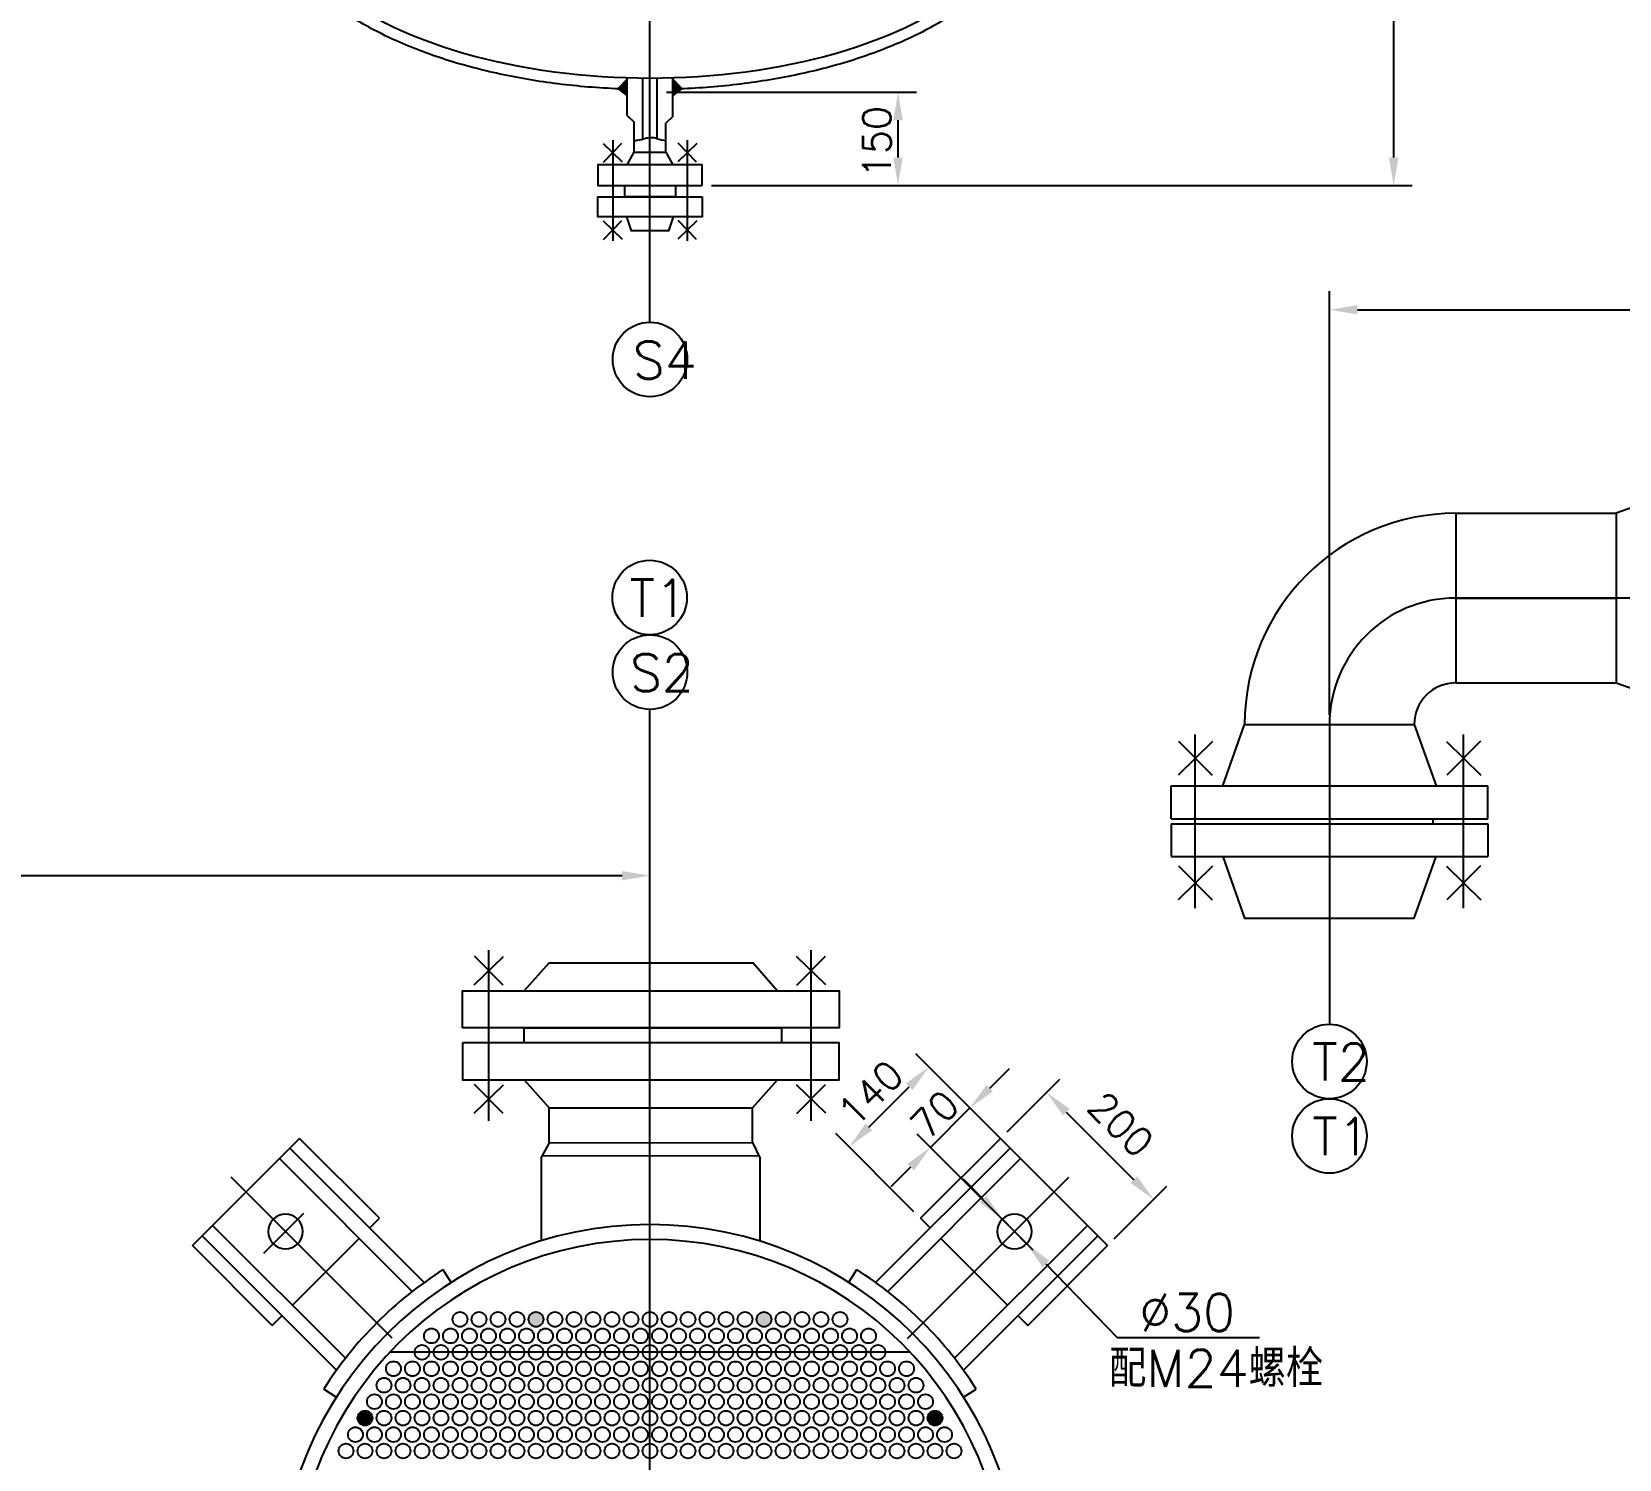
# Model space of a CAD drawing. Extents: x 49444 to 186655, y 41039 to 60167.
# Drawn here: x 66711 to 69266, y 49526 to 51824 of the extents above; entities that cross this region are included whole.
import ezdxf

# ---------------------------------------------------------------- set-up
doc = ezdxf.new("R2010")
doc.units = 0
doc.header["$LTSCALE"] = 60
doc.header["$MEASUREMENT"] = 0
doc.header["$PDMODE"] = 3
doc.header["$PDSIZE"] = 0.001
doc.layers.get('0').update_dxf_attribs({"linetype": 'CONTINUOUS'})
doc.layers.get('DEFPOINTS').update_dxf_attribs({"linetype": 'CONTINUOUS'})
doc.styles.get("Standard").update_dxf_attribs({"font": 'txt_l', "bigfont": 'hztxt_l'})
doc.dimstyles.new('STANDARD$0', dxfattribs={"dimtxt": 3, "dimasz": 3, "dimexe": 2, "dimexo": 1, "dimgap": 0.5, "dimtad": 1, "dimdec": 0, "dimzin": 0, "dimdsep": 46, "dimtxsty": 'Standard', "dimcen": 1, "dimclrd": 256, "dimclre": 256, "dimclrt": 256, "dimadec": 0, "dimazin": 0, "dimtfac": 1.5, "dimtdec": 3, "dimtix": 1, "dimtmove": 0, "dimatfit": 2, "dimfxl": 0, "dimtolj": 1, "dimarcsym": 0})

# ---------------------------------------------------------------- blocks, each defined once
blk = doc.blocks.new('*D574')
at = {"lineweight": -2}
for p, q in [((67732.7, 51726.7), (68135.4, 51726.7)), ((68105.4, 51621.5), (68105.4, 51681.7)), ((67951.9, 51576.5), (68135.4, 51576.5))]:
    blk.add_line(p, q, dxfattribs=at)
for points in [[(68097.9, 51681.7), (68112.9, 51681.7), (68105.4, 51726.7)], [(68097.9, 51621.5), (68112.9, 51621.5), (68105.4, 51576.5)]]:
    blk.add_solid(points)
at = {"layer": 'DEFPOINTS', "color": 0}
for p in [(67717.7, 51726.7), (68105.4, 51726.7), (67936.9, 51576.5)]:
    blk.add_point(p, dxfattribs=at)
at = {"insert": (68071.1, 51646.6), "char_height": 45, "attachment_point": 5, "rotation": 90}
blk.add_mtext('\\A1;150', dxfattribs=at)
blk = doc.blocks.new('*D22')
at = {"lineweight": -2}
for p, q in [((67805.2, 58221.7), (68933.2, 58221.7)), ((68903.2, 51621.5), (68903.2, 58176.7)), ((67805.3, 51576.5), (68933.2, 51576.5))]:
    blk.add_line(p, q, dxfattribs=at)
for points in [[(68895.7, 58176.7), (68910.7, 58176.7), (68903.2, 58221.7)], [(68895.7, 51621.5), (68910.7, 51621.5), (68903.2, 51576.5)]]:
    blk.add_solid(points)
at = {"layer": 'DEFPOINTS', "color": 0}
for p in [(67790.2, 58221.7), (68903.2, 58221.7), (67790.3, 51576.5)]:
    blk.add_point(p, dxfattribs=at)
at = {"insert": (68832.4, 55232.8), "char_height": 45, "attachment_point": 5, "rotation": 90}
blk.add_mtext('\\A1;\\P6918', dxfattribs=at)
blk = doc.blocks.new('*D589')
at = {"lineweight": -2}
for p, q in [((68253, 50123.2), (68284.8, 50155)), ((68345.9, 49966.6), (68200, 50112.6)), ((68157.5, 50027.7), (68221.2, 50091.4)), ((68282.3, 49903), (68136.3, 50048.9)), ((68125.7, 49995.9), (68093.9, 49964.1))]:
    blk.add_line(p, q, dxfattribs=at)
for points in [[(68247.7, 50128.5), (68258.3, 50117.9), (68221.2, 50091.4)], [(68120.4, 50001.2), (68131, 49990.6), (68157.5, 50027.7)]]:
    blk.add_solid(points)
at = {"layer": 'DEFPOINTS', "color": 0}
for p in [(68221.2, 50091.4), (68356.5, 49956), (68292.9, 49892.4)]:
    blk.add_point(p, dxfattribs=at)
at = {"insert": (68164.4, 50080.6), "char_height": 45, "attachment_point": 5, "rotation": 45}
blk.add_mtext('\\A1;70', dxfattribs=at)
blk = doc.blocks.new('*D590')
at = {"lineweight": -2}
for p, q in [((68259.6, 50052.9), (68134, 50178.6)), ((68058.3, 50060.5), (68123.3, 50125.5)), ((68131, 49924.2), (68005.3, 50049.9))]:
    blk.add_line(p, q, dxfattribs=at)
for points in [[(68118, 50130.8), (68128.7, 50120.2), (68155.2, 50157.4)], [(68053, 50065.8), (68063.6, 50055.2), (68026.5, 50028.7)]]:
    blk.add_solid(points)
at = {"layer": 'DEFPOINTS', "color": 0}
for p in [(68155.2, 50157.4), (68270.2, 50042.3), (68141.6, 49913.6)]:
    blk.add_point(p, dxfattribs=at)
at = {"insert": (68061.3, 50115.3), "char_height": 45, "attachment_point": 5, "rotation": 45}
blk.add_mtext('\\A1;140', dxfattribs=at)
blk = doc.blocks.new('*D591')
at = {"lineweight": -2}
for p, q in [((68280.9, 50052.9), (68365.6, 50137.7)), ((68376.2, 50084.6), (68485.1, 49975.8)), ((68453.4, 49880.4), (68538.2, 49965.1))]:
    blk.add_line(p, q, dxfattribs=at)
for points in [[(68381.5, 50089.9), (68370.9, 50079.3), (68344.4, 50116.5)], [(68490.4, 49981.1), (68479.8, 49970.4), (68517, 49943.9)]]:
    blk.add_solid(points)
at = {"layer": 'DEFPOINTS', "color": 0}
for p in [(68270.2, 50042.3), (68517, 49943.9), (68442.8, 49869.8)]:
    blk.add_point(p, dxfattribs=at)
at = {"insert": (68464, 50065), "char_height": 45, "attachment_point": 5, "rotation": 315}
blk.add_mtext('\\A1;200', dxfattribs=at)
blk = doc.blocks.new('*D36')
at = {"lineweight": -2}
for p, q in [((65431.6, 50205.9), (65431.6, 50495.3)), ((67706.2, 50480.3), (67706.2, 50495.3)), ((65476.6, 50465.3), (67661.2, 50465.3))]:
    blk.add_line(p, q, dxfattribs=at)
for points in [[(65476.6, 50472.8), (65476.6, 50457.8), (65431.6, 50465.3)], [(67661.2, 50472.8), (67661.2, 50457.8), (67706.2, 50465.3)]]:
    blk.add_solid(points)
at = {"layer": 'DEFPOINTS', "color": 0}
for p in [(67706.2, 50465.3), (67706.2, 50465.3), (65431.6, 50190.9)]:
    blk.add_point(p, dxfattribs=at)
at = {"insert": (66568.9, 50492.6), "char_height": 45, "attachment_point": 5}
blk.add_mtext('\\A1;2200', dxfattribs=at)
blk = doc.blocks.new('*D32')
at = {"lineweight": -2}
for p, q in [((68799.8, 50724), (68799.8, 51406.4)), ((70403.4, 51257.9), (70403.4, 51406.4)), ((68844.8, 51376.4), (70358.4, 51376.4))]:
    blk.add_line(p, q, dxfattribs=at)
for points in [[(68844.8, 51383.9), (68844.8, 51368.9), (68799.8, 51376.4)], [(70358.4, 51383.9), (70358.4, 51368.9), (70403.4, 51376.4)]]:
    blk.add_solid(points)
at = {"layer": 'DEFPOINTS', "color": 0}
for p in [(70403.4, 51376.4), (70403.4, 51242.9), (68799.8, 50709)]:
    blk.add_point(p, dxfattribs=at)
at = {"insert": (69534.7, 51408.7), "char_height": 45, "attachment_point": 5}
blk.add_mtext('\\A1;1800', dxfattribs=at)

msp = doc.modelspace()

# ---------------------------------------------------------------- hatches: boundary and pattern name
h = msp.add_hatch(color=256)
h.paths.add_polyline_path([(67522.663534, 49738.873129, 1), (67522.663534, 49762.76776, 1)])
h.paths.add_polyline_path([(67889.707177, 49738.873129, 1), (67889.707177, 49762.76776, 1)])
for points in [[(67247.377747, 49579.939466, 1), (67247.377747, 49603.834097, 1)], [(68164.99036, 49579.939466, 1), (68164.99036, 49603.834097, 1)]]:
    msp.add_hatch(color=256).paths.add_polyline_path(points)

# ---------------------------------------------------------------- linework, layer by layer
for p, q in [((67706.134497, 51356.456038), (67706.134497, 53937.078858)), ((67706.195046, 51521.372309), (67706.134497, 52264.177341)), ((69003.173818, 51048.78651), (69261.392328, 51048.78651)), ((69003.173818, 51048.78651), (69003.173818, 50775.78651)), ((70880.441176, 50912.28651), (69003.173818, 50912.28651)), ((69003.173818, 50912.28651), (69261.392328, 50912.28651)), ((69003.173818, 50775.78651), (69261.392328, 50775.78651)), ((67706.184054, 48185.172104), (67706.184054, 50733.086949)), ((68799.840485, 50708.953177), (68799.840485, 50226.183064)), ((68583.840485, 50412.945933), (68583.840485, 50692.529432)), ((69015.840485, 50412.945933), (69015.840485, 50692.529432)), ((68544.840485, 50609.953177), (69054.840485, 50609.953177)), ((68544.840485, 50556.953177), (68544.840485, 50609.953177)), ((69054.840485, 50556.953177), (69054.840485, 50609.953177)), ((68544.840485, 50556.953177), (69054.840485, 50556.953177)), ((68544.840485, 50548.953177), (69054.840485, 50548.953177)), ((68544.840485, 50548.953177), (68544.840485, 50495.953177)), ((68632.832228, 50548.953177), (68966.848741, 50548.953177)), ((68966.848741, 50548.953177), (68966.848741, 50556.953177)), ((69054.840485, 50548.953177), (69054.840485, 50495.953177)), ((68544.840485, 50495.953177), (69054.840485, 50495.953177)), ((67291.413807, 49720.462465), (67032.01216, 49979.864112)), ((68120.660388, 49720.168553), (68380.355947, 49979.864112)), ((68242.194335, 49944.519652), (68210.830533, 49976.789017)), ((67084.662139, 49857.544834), (67148.793677, 49921.676371)), ((68258.036669, 49927.214133), (68322.168206, 49863.082596)), ((68273.558138, 49912.250288), (68312.184501, 49872.508672)), ((68343.548304, 49840.239308), (68458.341168, 49721.875924)), ((68458.341168, 49721.875924), (68687.263986, 49721.875924)), ((68124.664514, 49697.84249), (67287.703593, 49697.84249))]:
    msp.add_line(p, q)
for points in [[(67669.346667, 51689.270346), (67669.346667, 51749.594406)], [(67694.846667, 51651.234261), (67694.846667, 51749.070156)], [(67717.664502, 51652.168641), (67717.664502, 51749.071326)], [(67743.164502, 51687.676371), (67743.164502, 51749.598231)], [(67669.346667, 51689.270346), (67680.768507, 51678.592926)], [(67680.768507, 51629.974461), (67680.768507, 51679.036491)], [(67743.164502, 51687.676371), (67731.742662, 51676.998966)], [(67731.742662, 51629.974461), (67731.742662, 51676.998966)], [(67631.006967, 51643.969641), (67661.507187, 51614.413416)], [(67631.478972, 51613.941426), (67661.035182, 51644.441631)], [(67646.257083, 51649.277339), (67646.257083, 51487.286708)], [(67781.383092, 51643.969641), (67750.882872, 51614.413416)], [(67780.911087, 51613.941426), (67751.354877, 51644.441631)], [(67766.132988, 51649.277339), (67766.132988, 51487.286708)], [(67669.583832, 51609.726126), (67680.768507, 51629.974461), (67731.742662, 51629.974461), (67742.806332, 51609.726126)], [(67747.054557, 51576.517581), (67747.054557, 51558.198351), (67665.456597, 51558.198351), (67665.456597, 51576.517581)], [(67631.006967, 51519.664071), (67661.507187, 51490.107861)], [(67631.478972, 51489.635856), (67661.035182, 51520.136076)], [(67743.336387, 51525.969021), (67735.981422, 51503.658411), (67676.529732, 51503.658411), (67669.174767, 51525.969021)], [(67781.383092, 51519.664071), (67750.882872, 51490.107861)], [(67780.911087, 51489.635856), (67751.354877, 51520.136076)], [(69360.392328, 51083.78651), (69261.392328, 51048.78651), (69261.392328, 50775.78651), (69360.392328, 50740.78651)], [(68628.340485, 50609.953177), (68663.340485, 50708.953177), (68936.340485, 50708.953177), (68971.340485, 50609.953177)], [(68611.347167, 50681.48347), (68556.333812, 50627.214865)], [(68556.706187, 50681.855845), (68610.974792, 50626.84249)], [(68988.333802, 50681.48347), (69043.347157, 50627.214865)], [(69042.974782, 50681.855845), (68988.706177, 50626.84249)], [(68628.340485, 50495.953177), (68663.340485, 50396.953177), (68936.340485, 50396.953177), (68971.340485, 50495.953177)], [(68611.347167, 50480.825462), (68556.333812, 50426.556857)], [(68556.706187, 50481.197837), (68610.974792, 50426.184482)], [(68988.333802, 50480.825462), (69043.347157, 50426.556857)], [(69042.974782, 50481.197837), (68988.706177, 50426.184482)], [(67446.792609, 50070.339945), (67446.792609, 50345.610591)], [(67965.575498, 50070.339945), (67965.575498, 50345.610591)], [(67423.3234, 50289.30527), (67470.261805, 50335.183415)], [(67469.731675, 50288.775155), (67423.85353, 50335.713545)], [(67503.58705, 50279.751425), (67544.09647, 50324.9186), (67872.259945, 50324.9186), (67911.57685, 50279.751425)], [(67989.044695, 50289.30527), (67942.10629, 50335.183415)], [(67942.63642, 50288.775155), (67988.514565, 50335.713545)], [(67965.575498, 50093.806659), (67965.575498, 50316.332928)], [(67446.792609, 50095.044208), (67446.792609, 50220.122665)], [(67503.92989, 50196.123275), (67503.92989, 50220.23963), (67917.91954, 50220.23963), (67917.91954, 50196.123275)], [(67965.575498, 50095.044208), (67965.575498, 50220.122665)], [(67965.575498, 50095.044204), (67965.575498, 50220.122661)], [(67503.58705, 50136.61148), (67543.786045, 50091.444305), (67871.377855, 50091.444305), (67911.57685, 50136.61148)], [(67423.3234, 50082.85274), (67470.261805, 50128.730885)], [(67469.731675, 50082.32261), (67423.85353, 50129.261015)], [(67989.044695, 50082.85274), (67942.10629, 50128.730885)], [(67942.63642, 50082.32261), (67988.514565, 50129.261015)], [(67543.786045, 50035.257395), (67543.786045, 50091.444305)], [(67871.377855, 50035.843655), (67871.377855, 50091.444305)], [(66969.590155, 49869.75206), (67142.124205, 50042.286125)], [(67270.791535, 49913.618795), (67142.124205, 50042.286125)], [(67543.786045, 50035.257395), (67531.786045, 50012.617775)], [(67543.786045, 50035.257395), (67871.377855, 50035.843655)], [(67871.377855, 50035.843655), (67883.377855, 50009.818955)], [(68141.576575, 49913.618795), (68270.243905, 50042.286125)], [(68270.243905, 50042.286125), (68442.777955, 49869.75206)], [(67323.571975, 49795.784525), (67109.59729, 50009.75921)], [(67342.96936, 49810.32827), (67126.567855, 50026.729775)], [(67531.786045, 49877.443415), (67531.786045, 50012.617775)], [(67532.837275, 50014.60106), (67881.03958, 50014.23044)], [(67883.377855, 49876.583165), (67883.377855, 50009.818955)], [(68069.39875, 49810.32827), (68285.800255, 50026.729775)], [(68088.79612, 49795.784525), (68302.77082, 50009.75921)], [(67255.235185, 49898.062445), (67270.791535, 49913.618795)], [(68141.576575, 49913.618795), (68157.132925, 49898.062445)], [(67201.547995, 49668.90692), (66985.146505, 49885.30841)], [(67216.091755, 49688.30429), (67002.11707, 49902.278975)], [(67130.784385, 49773.611645), (67238.26462, 49881.09188)], [(68174.10349, 49881.09188), (68281.58371, 49773.611645)], [(68196.276355, 49688.30429), (68410.25104, 49902.278975)], [(68210.8201, 49668.90692), (68427.221605, 49885.30841)], [(67098.257485, 49741.084745), (66969.590155, 49869.75206)], [(68314.110625, 49741.084745), (68442.777955, 49869.75206)], [(67386.053965, 49810.49993), (67373.200735, 49830.76799)], [(68026.07689, 49810.650305), (68038.92061, 49830.92441)], [(67098.257485, 49741.084745), (67113.813835, 49756.641095)], [(68298.554275, 49756.641095), (68314.110625, 49741.084745)], [(67201.22596, 49625.58506), (67180.95187, 49638.42878)], [(68210.991775, 49625.8223), (68231.259835, 49638.675545)]]:
    msp.add_lwpolyline(points)
for points in [[(67680.768512, 51649.012099, 0.0278642142), (67686.303295, 51649.479645, 0.0466953254), (67698.948609, 51652.484658, -0.0734135335), (67707.108135, 51653.97003, -0.0965903446), (67717.128465, 51652.362434, 0.0639054704), (67732.006406, 51648.972523, 0.0610899421)], [(67373.200735, 49830.768005, 0.110685), (67180.95187, 49638.42878, 2.576902)], [(68231.259835, 49638.675545, 0.110685), (68038.92061, 49830.92441, 1.006105)]]:
    msp.add_lwpolyline(points, format="xyb")
for points in [[(67790.253477, 51576.517581), (67790.253477, 51609.726126), (67622.257677, 51609.726126), (67622.257677, 51576.517581)], [(67790.253477, 51558.198351), (67790.253477, 51525.969021), (67622.257677, 51525.969021), (67622.257677, 51558.198351)], [(67404.589525, 50220.23963), (67404.589525, 50279.751425), (68010.574375, 50279.751425), (68010.574375, 50220.23963)], [(67404.589525, 50196.123275), (67404.589525, 50136.61148), (68010.574375, 50136.61148), (68010.574375, 50196.123275)]]:
    msp.add_lwpolyline(points, close=True)
for points in [[(67147.206865, 49892.379485, 1), (67091.786725, 49892.379485, 1)], [(68303.941615, 49305.692225, 1), (67108.426495, 49305.692225, 1)], [(68320.581385, 49892.379485, 1), (68265.161245, 49892.379485, 1)], [(68279.941615, 49305.692225, 1), (67132.426495, 49305.692225, 1)]]:
    msp.add_lwpolyline(points, format="xyb", close=True)
for centre, radius in [((67706.134497, 51296.456038), 60), ((67705.647874, 50913.085751), 60), ((67706.184054, 50793.086949), 60), ((68799.840485, 50166.183064), 60), ((68799.840485, 50046.183064), 60), ((67400.314718, 49750.820444), 11.947315), ((67430.90067, 49750.820444), 11.947315), ((67461.489226, 49750.820444), 11.947315), ((67492.075178, 49750.820444), 11.947315), ((67522.663534, 49750.820444), 11.947315), ((67553.249486, 49750.820444), 11.947315), ((67583.837842, 49750.820444), 11.947315), ((67614.423794, 49750.820444), 11.947315), ((67645.009746, 49750.820444), 11.947315), ((67675.598101, 49750.820444), 11.947315), ((67706.184054, 49750.820444), 11.947315), ((67736.772409, 49750.820444), 11.947315), ((67767.358361, 49750.820444), 11.947315), ((67797.946717, 49750.820444), 11.947315), ((67828.532669, 49750.820444), 11.947315), ((67859.118621, 49750.820444), 11.947315), ((67889.707177, 49750.820444), 11.947315), ((67920.292929, 49750.820444), 11.947315), ((67950.881485, 49750.820444), 11.947315), ((67981.467237, 49750.820444), 11.947315), ((68012.055793, 49750.820444), 11.947315), ((67354.43589, 49724.332769), 11.947315), ((67385.021842, 49724.332769), 11.947315), ((67415.607794, 49724.332769), 11.947315), ((67446.19615, 49724.332769), 11.947315), ((67476.782102, 49724.332769), 11.947315), ((67507.368054, 49724.332769), 11.947315), ((67537.95641, 49724.332769), 11.947315), ((67568.542362, 49724.332769), 11.947315), ((67599.130717, 49724.332769), 11.947315), ((67629.71667, 49724.332769), 11.947315), ((67660.305226, 49724.332769), 11.947315), ((67690.890977, 49724.332769), 11.947315), ((67721.47713, 49724.332769), 11.947315), ((67752.065285, 49724.332769), 11.947315), ((67782.651437, 49724.332769), 11.947315), ((67813.239793, 49724.332769), 11.947315), ((67843.825745, 49724.332769), 11.947315), ((67874.414101, 49724.332769), 11.947315), ((67905.000053, 49724.332769), 11.947315), ((67935.586005, 49724.332769), 11.947315), ((67966.174361, 49724.332769), 11.947315), ((67996.760313, 49724.332769), 11.947315), ((68027.348669, 49724.332769), 11.947315), ((68057.934621, 49724.332769), 11.947315), ((67339.14041, 49697.84249), 11.947315), ((67369.728966, 49697.84249), 11.947315), ((67400.314718, 49697.84249), 11.947315), ((67430.90067, 49697.84249), 11.947315), ((67461.489226, 49697.84249), 11.947315), ((67492.075178, 49697.84249), 11.947315), ((67522.663534, 49697.84249), 11.947315), ((67553.249486, 49697.84249), 11.947315), ((67583.837842, 49697.84249), 11.947315), ((67614.423794, 49697.84249), 11.947315), ((67645.009746, 49697.84249), 11.947315), ((67675.598101, 49697.84249), 11.947315), ((67706.184054, 49697.84249), 11.947315), ((67736.772409, 49697.84249), 11.947315), ((67767.358361, 49697.84249), 11.947315), ((67797.946717, 49697.84249), 11.947315), ((67828.532669, 49697.84249), 11.947315), ((67859.118621, 49697.84249), 11.947315), ((67889.707177, 49697.84249), 11.947315), ((67920.292929, 49697.84249), 11.947315), ((67950.881485, 49697.84249), 11.947315), ((67981.467237, 49697.84249), 11.947315), ((68012.055793, 49697.84249), 11.947315), ((68042.641544, 49697.84249), 11.947315), ((68073.227697, 49697.84249), 11.947315), ((67293.259179, 49671.352411), 11.947315), ((67323.847534, 49671.352411), 11.947315), ((67354.433486, 49671.352411), 11.947315), ((67385.021842, 49671.352411), 11.947315), ((67415.607794, 49671.352411), 11.947315), ((67446.19615, 49671.352411), 11.947315), ((67476.782102, 49671.352411), 11.947315), ((67507.368054, 49671.352411), 11.947315), ((67537.95641, 49671.352411), 11.947315), ((67568.542362, 49671.352411), 11.947315), ((67599.130717, 49671.352411), 11.947315), ((67629.71667, 49671.352411), 11.947315), ((67660.305226, 49671.352411), 11.947315), ((67690.890977, 49671.352411), 11.947315), ((67721.47713, 49671.352411), 11.947315), ((67752.065285, 49671.352411), 11.947315), ((67782.651437, 49671.352411), 11.947315), ((67813.239793, 49671.352411), 11.947315), ((67843.825745, 49671.352411), 11.947315), ((67874.414101, 49671.352411), 11.947315), ((67905.000053, 49671.352411), 11.947315), ((67935.586005, 49671.352411), 11.947315), ((67966.174361, 49671.352411), 11.947315), ((67996.760313, 49671.352411), 11.947315), ((68027.348669, 49671.352411), 11.947315), ((68057.934621, 49671.352411), 11.947315), ((68088.522976, 49671.352411), 11.947315), ((68119.111332, 49671.352411), 11.947315), ((67277.963699, 49644.864736), 11.947315), ((67308.552055, 49644.864736), 11.947315), ((67339.14041, 49644.864736), 11.947315), ((67369.728966, 49644.864736), 11.947315), ((67400.314718, 49644.864736), 11.947315), ((67430.90067, 49644.864736), 11.947315), ((67461.489226, 49644.864736), 11.947315), ((67492.075178, 49644.864736), 11.947315), ((67522.663534, 49644.864736), 11.947315), ((67553.249486, 49644.864736), 11.947315), ((67583.837842, 49644.864736), 11.947315), ((67614.423794, 49644.864736), 11.947315), ((67645.009746, 49644.864736), 11.947315), ((67675.598101, 49644.864736), 11.947315), ((67706.184054, 49644.864736), 11.947315), ((67736.772409, 49644.864736), 11.947315), ((67767.358361, 49644.864736), 11.947315), ((67797.946717, 49644.864736), 11.947315), ((67828.532669, 49644.864736), 11.947315), ((67859.118621, 49644.864736), 11.947315), ((67889.707177, 49644.864736), 11.947315), ((67920.292929, 49644.864736), 11.947315), ((67950.881485, 49644.864736), 11.947315), ((67981.467237, 49644.864736), 11.947315), ((68012.055793, 49644.864736), 11.947315), ((68042.641544, 49644.864736), 11.947315), ((68073.227697, 49644.864736), 11.947315), ((68103.816053, 49644.864736), 11.947315), ((68134.401804, 49644.864736), 11.947315), ((67262.670823, 49618.374457), 11.947315), ((67293.259179, 49618.374457), 11.947315), ((67323.847534, 49618.374457), 11.947315), ((67354.433486, 49618.374457), 11.947315), ((67385.021842, 49618.374457), 11.947315), ((67415.607794, 49618.374457), 11.947315), ((67446.19615, 49618.374457), 11.947315), ((67476.782102, 49618.374457), 11.947315), ((67507.368054, 49618.374457), 11.947315), ((67537.95641, 49618.374457), 11.947315), ((67568.542362, 49618.374457), 11.947315), ((67599.130717, 49618.374457), 11.947315), ((67629.71667, 49618.374457), 11.947315), ((67660.305226, 49618.374457), 11.947315), ((67690.890977, 49618.374457), 11.947315), ((67721.47713, 49618.374457), 11.947315), ((67752.065285, 49618.374457), 11.947315), ((67782.651437, 49618.374457), 11.947315), ((67813.239793, 49618.374457), 11.947315), ((67843.825745, 49618.374457), 11.947315), ((67874.414101, 49618.374457), 11.947315), ((67905.000053, 49618.374457), 11.947315), ((67935.586005, 49618.374457), 11.947315), ((67966.174361, 49618.374457), 11.947315), ((67996.760313, 49618.374457), 11.947315), ((68027.348669, 49618.374457), 11.947315), ((68057.934621, 49618.374457), 11.947315), ((68088.522976, 49618.374457), 11.947315), ((68119.108928, 49618.374457), 11.947315), ((68149.694881, 49618.374457), 11.947315), ((67247.377747, 49591.886782), 11.947315), ((67277.966303, 49591.886782), 11.947315), ((67308.552055, 49591.886782), 11.947315), ((67339.14041, 49591.886782), 11.947315), ((67369.728966, 49591.886782), 11.947315), ((67400.314718, 49591.886782), 11.947315), ((67430.90067, 49591.886782), 11.947315), ((67461.489226, 49591.886782), 11.947315), ((67492.075178, 49591.886782), 11.947315), ((67522.663534, 49591.886782), 11.947315), ((67553.249486, 49591.886782), 11.947315), ((67583.837842, 49591.886782), 11.947315), ((67614.423794, 49591.886782), 11.947315), ((67645.009746, 49591.886782), 11.947315), ((67675.598101, 49591.886782), 11.947315), ((67706.184054, 49591.886782), 11.947315), ((67736.772409, 49591.886782), 11.947315), ((67767.358361, 49591.886782), 11.947315), ((67797.946717, 49591.886782), 11.947315), ((67828.532669, 49591.886782), 11.947315), ((67859.118621, 49591.886782), 11.947315), ((67889.707177, 49591.886782), 11.947315), ((67920.292929, 49591.886782), 11.947315), ((67950.881485, 49591.886782), 11.947315), ((67981.467237, 49591.886782), 11.947315), ((68012.055793, 49591.886782), 11.947315), ((68042.641544, 49591.886782), 11.947315), ((68073.227697, 49591.886782), 11.947315), ((68103.816053, 49591.886782), 11.947315), ((68134.401804, 49591.886782), 11.947315), ((68164.99036, 49591.886782), 11.947315), ((67232.084871, 49565.396502), 11.947315), ((67262.673227, 49565.396502), 11.947315), ((67293.259179, 49565.396502), 11.947315), ((67323.847534, 49565.396502), 11.947315), ((67354.433486, 49565.396502), 11.947315), ((67385.021842, 49565.396502), 11.947315), ((67415.607794, 49565.396502), 11.947315), ((67446.19615, 49565.396502), 11.947315), ((67476.782102, 49565.396502), 11.947315), ((67507.368054, 49565.396502), 11.947315), ((67537.95641, 49565.396502), 11.947315), ((67568.542362, 49565.396502), 11.947315), ((67599.130717, 49565.396502), 11.947315), ((67629.71667, 49565.396502), 11.947315), ((67660.305226, 49565.396502), 11.947315), ((67690.890977, 49565.396502), 11.947315), ((67721.47713, 49565.396502), 11.947315), ((67752.065285, 49565.396502), 11.947315), ((67782.651437, 49565.396502), 11.947315), ((67813.239793, 49565.396502), 11.947315), ((67843.825745, 49565.396502), 11.947315), ((67874.414101, 49565.396502), 11.947315), ((67905.000053, 49565.396502), 11.947315), ((67935.586005, 49565.396502), 11.947315), ((67966.174361, 49565.396502), 11.947315), ((67996.760313, 49565.396502), 11.947315), ((68027.348669, 49565.396502), 11.947315), ((68057.934621, 49565.396502), 11.947315), ((68088.522976, 49565.396502), 11.947315), ((68119.108928, 49565.396502), 11.947315), ((68149.694881, 49565.396502), 11.947315), ((68180.283236, 49565.396502), 11.947315), ((67216.791995, 49538.908827), 11.947315), ((67247.377747, 49538.908827), 11.947315), ((67277.966303, 49538.908827), 11.947315), ((67308.552055, 49538.908827), 11.947315), ((67339.14041, 49538.908827), 11.947315), ((67369.728966, 49538.908827), 11.947315), ((67400.314718, 49538.908827), 11.947315), ((67430.90067, 49538.908827), 11.947315), ((67461.489226, 49538.908827), 11.947315), ((67492.075178, 49538.908827), 11.947315), ((67522.663534, 49538.908827), 11.947315), ((67553.249486, 49538.908827), 11.947315), ((67583.837842, 49538.908827), 11.947315), ((67614.423794, 49538.908827), 11.947315), ((67645.009746, 49538.908827), 11.947315), ((67675.598101, 49538.908827), 11.947315), ((67706.184054, 49538.908827), 11.947315), ((67736.772409, 49538.908827), 11.947315), ((67767.358361, 49538.908827), 11.947315), ((67797.946717, 49538.908827), 11.947315), ((67828.532669, 49538.908827), 11.947315), ((67859.118621, 49538.908827), 11.947315), ((67889.707177, 49538.908827), 11.947315), ((67920.292929, 49538.908827), 11.947315), ((67950.881485, 49538.908827), 11.947315), ((67981.467237, 49538.908827), 11.947315), ((68012.055793, 49538.908827), 11.947315), ((68042.641544, 49538.908827), 11.947315), ((68073.227697, 49538.908827), 11.947315), ((68103.816053, 49538.908827), 11.947315), ((68134.401804, 49538.908827), 11.947315), ((68164.99036, 49538.908827), 11.947315), ((68195.576112, 49538.908827), 11.947315)]:
    msp.add_circle(centre, radius)
for radius in [339.833333, 203.333333, 66.833333]:
    msp.add_arc((69003.173818, 50708.953177), radius, 90, 180)
at = {"extrusion": (0, 0, -1)}
msp.add_ellipse((67706.195036, 52049.028121), major_axis=(-600, 0), ratio=0.5, start_param=3.1415926536, end_param=6.2831853072, dxfattribs=at)
for points, knots in [([(67669.346667, 51731.586216), (67662.808442, 51731.784277), (67656.276395, 51732.035088), (67616.997107, 51733.863041), (67584.480081, 51736.71734), (67520.746216, 51745.018953), (67489.530128, 51750.466072), (67429.183921, 51763.827856), (67400.05447, 51771.742168), (67344.60921, 51789.862357), (67318.29386, 51800.06768), (67269.128851, 51822.556847), (67246.279126, 51834.839976), (67204.614367, 51861.254068), (67185.798101, 51875.38474), (67152.702935, 51905.264126), (67138.421532, 51921.015334), (67118.741182, 51948.50666), (67111.965379, 51959.872731), (67100.853552, 51983.106429), (67096.518955, 51994.975026), (67090.439558, 52019.026), (67088.69694, 52031.207405), (67088.226328, 52045.284085), (67088.195036, 52047.156103), (67088.195036, 52049.028121)], [4.7729310968, 4.7729310968, 4.7729310968, 4.7729310968, 4.8051962305, 4.8051962305, 4.9672334602, 4.9672334602, 5.1292706899, 5.1292706899, 5.2913079197, 5.2913079197, 5.4533451494, 5.4533451494, 5.6153823791, 5.6153823791, 5.7774196088, 5.7774196088, 5.9394568385, 5.9394568385, 6.0484615132, 6.0484615132, 6.157466188, 6.157466188, 6.2664708627, 6.2664708627, 6.2831853072, 6.2831853072, 6.2831853072, 6.2831853072]), ([(68324.195004, 52049.028121), (68324.194636, 52037.657427), (68323.036996, 52026.287555), (68318.32655, 52003.168857), (68314.650813, 51991.433683), (68304.90983, 51968.411162), (68298.846178, 51957.123207), (68284.485387, 51935.119698), (68276.188632, 51924.403023), (68257.509819, 51903.622945), (68247.127508, 51893.558868), (68218.570863, 51869.15293), (68199.135405, 51855.276754), (68156.309707, 51829.405173), (68132.91845, 51817.41021), (68082.759876, 51795.530008), (68055.9926, 51785.645474), (67999.744925, 51768.195223), (67970.26503, 51760.630029), (67909.329106, 51747.988172), (67877.873762, 51742.911836), (67813.779295, 51735.365339), (67781.140929, 51732.895353), (67746.604332, 51731.697955), (67744.884632, 51731.642005), (67743.164502, 51731.589712)], [3.1415926785, 3.1415926785, 3.1415926785, 3.1415926785, 3.2431176224, 3.2431176224, 3.3500721224, 3.3500721224, 3.4570266225, 3.4570266225, 3.5639811225, 3.5639811225, 3.6709356225, 3.6709356225, 3.8329728522, 3.8329728522, 3.9950100819, 3.9950100819, 4.1570473116, 4.1570473116, 4.3190845414, 4.3190845414, 4.4811217711, 4.4811217711, 4.6431590008, 4.6431590008, 4.651647679, 4.651647679, 4.651647679, 4.651647679])]:
    msp.add_open_spline(points, degree=3, knots=knots)
at = {"color": 0, "linetype": 'ByBlock'}
for p in [(67669.346666, 51749.59441), (67694.846666, 51749.070153), (67694.846666, 51749.070153), (67717.664501, 51749.071331)]:
    msp.add_point(p, dxfattribs=at)
for points in [[(67669.346667, 51749.594406), (67652.74564, 51732.190307), (67669.346667, 51719.432376)], [(67743.043425, 51749.594406), (67759.644452, 51732.190307), (67743.043425, 51719.432376)], [(68247.572563, 49949.746953), (68236.816108, 49939.292352), (68273.558138, 49912.250288)], [(68348.926531, 49845.466608), (68338.170076, 49835.012007), (68312.184501, 49872.508672)]]:
    msp.add_solid(points)

# ---------------------------------------------------------------- texts
for s, p in [('S4', (67678.517931, 51265.504735)), ('T1', (67673.285321, 50882.134448)), ('S2', (67673.8215, 50762.135645)), ('T2', (68772.223918, 50135.23176)), ('T1', (68772.223918, 50015.23176)), ('配M24螺栓', (68445.082292, 49642.086027))]:
    msp.add_text(s, height=60).set_placement(p)
at = {"insert": (68570.818629, 49762.106123), "char_height": 60, "attachment_point": 5}
msp.add_mtext('∅30', dxfattribs=at)

# ---------------------------------------------------------------- dimensions: what is measured, and where the dimension line sits
for base, p1, p2, angle, text, override, picture, middle, dimtype in [((68903.234259, 58221.687637), (67790.253477, 51576.517581), (67790.192928, 58221.687637), 90, '\\P6918', {"dimscale": 15, "dimgap": 0.1, "dimdec": 2, "dimcen": 3, "dimtdec": 2, "dimtmove": 2, "dimatfit": 3}, '*D22', (68832.357495, 55232.776109), 160), ((68105.403913, 51726.689405), (67936.930457, 51576.517581), (67717.664502, 51726.689405), 90, '150', {"dimscale": 15, "dimgap": 0.1, "dimcen": 3, "dimtdec": 0, "dimtmove": 2, "dimatfit": 3}, '*D574', (68071.054956, 51646.607237), 160), ((68155.169473, 50157.360528), (68141.57658, 49913.61879), (68270.243895, 50042.28612), 45.00000334, '140', {"dimscale": 15, "dimgap": 0.1, "dimcen": 3, "dimtdec": 0, "dimtmove": 2, "dimatfit": 3}, '*D590', (68061.299943, 50115.266586), 161), ((68221.16748, 50091.362542), (68292.871318, 49892.379483), (68356.510928, 49956.019094), 45, '70', {"dimscale": 15, "dimgap": 0.1, "dimcen": 3, "dimtdec": 0, "dimtmove": 2, "dimatfit": 3}, '*D589', (68164.377093, 50080.555736), 161), ((68516.956803, 49943.930901), (68270.243905, 50042.286125), (68442.777955, 49869.75206), 314.999997509, '200', {"dimscale": 15, "dimgap": 0.1, "dimcen": 3, "dimtdec": 0, "dimtmove": 2, "dimatfit": 3}, '*D591', (68464.020254, 50064.995475), 161)]:
    dim = msp.add_linear_dim(base=base, p1=p1, p2=p2, angle=angle, text=text, dimstyle='STANDARD$0', override=override)
    dim.commit()
    dim.dimension.update_dxf_attribs({"geometry": picture, "text_midpoint": middle, "dimtype": dimtype})
dim = msp.add_linear_dim(base=(70403.392323, 51376.426049), p1=(68799.840485, 50708.953177), p2=(70403.392323, 51242.90741), text='1800', dimstyle='STANDARD$0', override={"dimscale": 15, "dimgap": 0.1, "dimcen": 3, "dimtdec": 0, "dimtmove": 2, "dimatfit": 3})
dim.commit()
dim.dimension.update_dxf_attribs({"geometry": '*D32', "text_midpoint": (69534.708994, 51408.685417), "dimtype": 160})
dim = msp.add_linear_dim(base=(67706.184054, 50465.273875), p1=(65431.634497, 50190.945065), p2=(67706.184054, 50465.273875), text='2200', dimstyle='STANDARD$0', override={"dimscale": 15, "dimgap": 0.1, "dimcen": 3, "dimtdec": 0, "dimtmove": 2, "dimatfit": 3})
dim.commit()
dim.dimension.update_dxf_attribs({"geometry": '*D36', "text_midpoint": (66568.909275, 50492.648875)})

doc.saveas('drawing.dxf')
